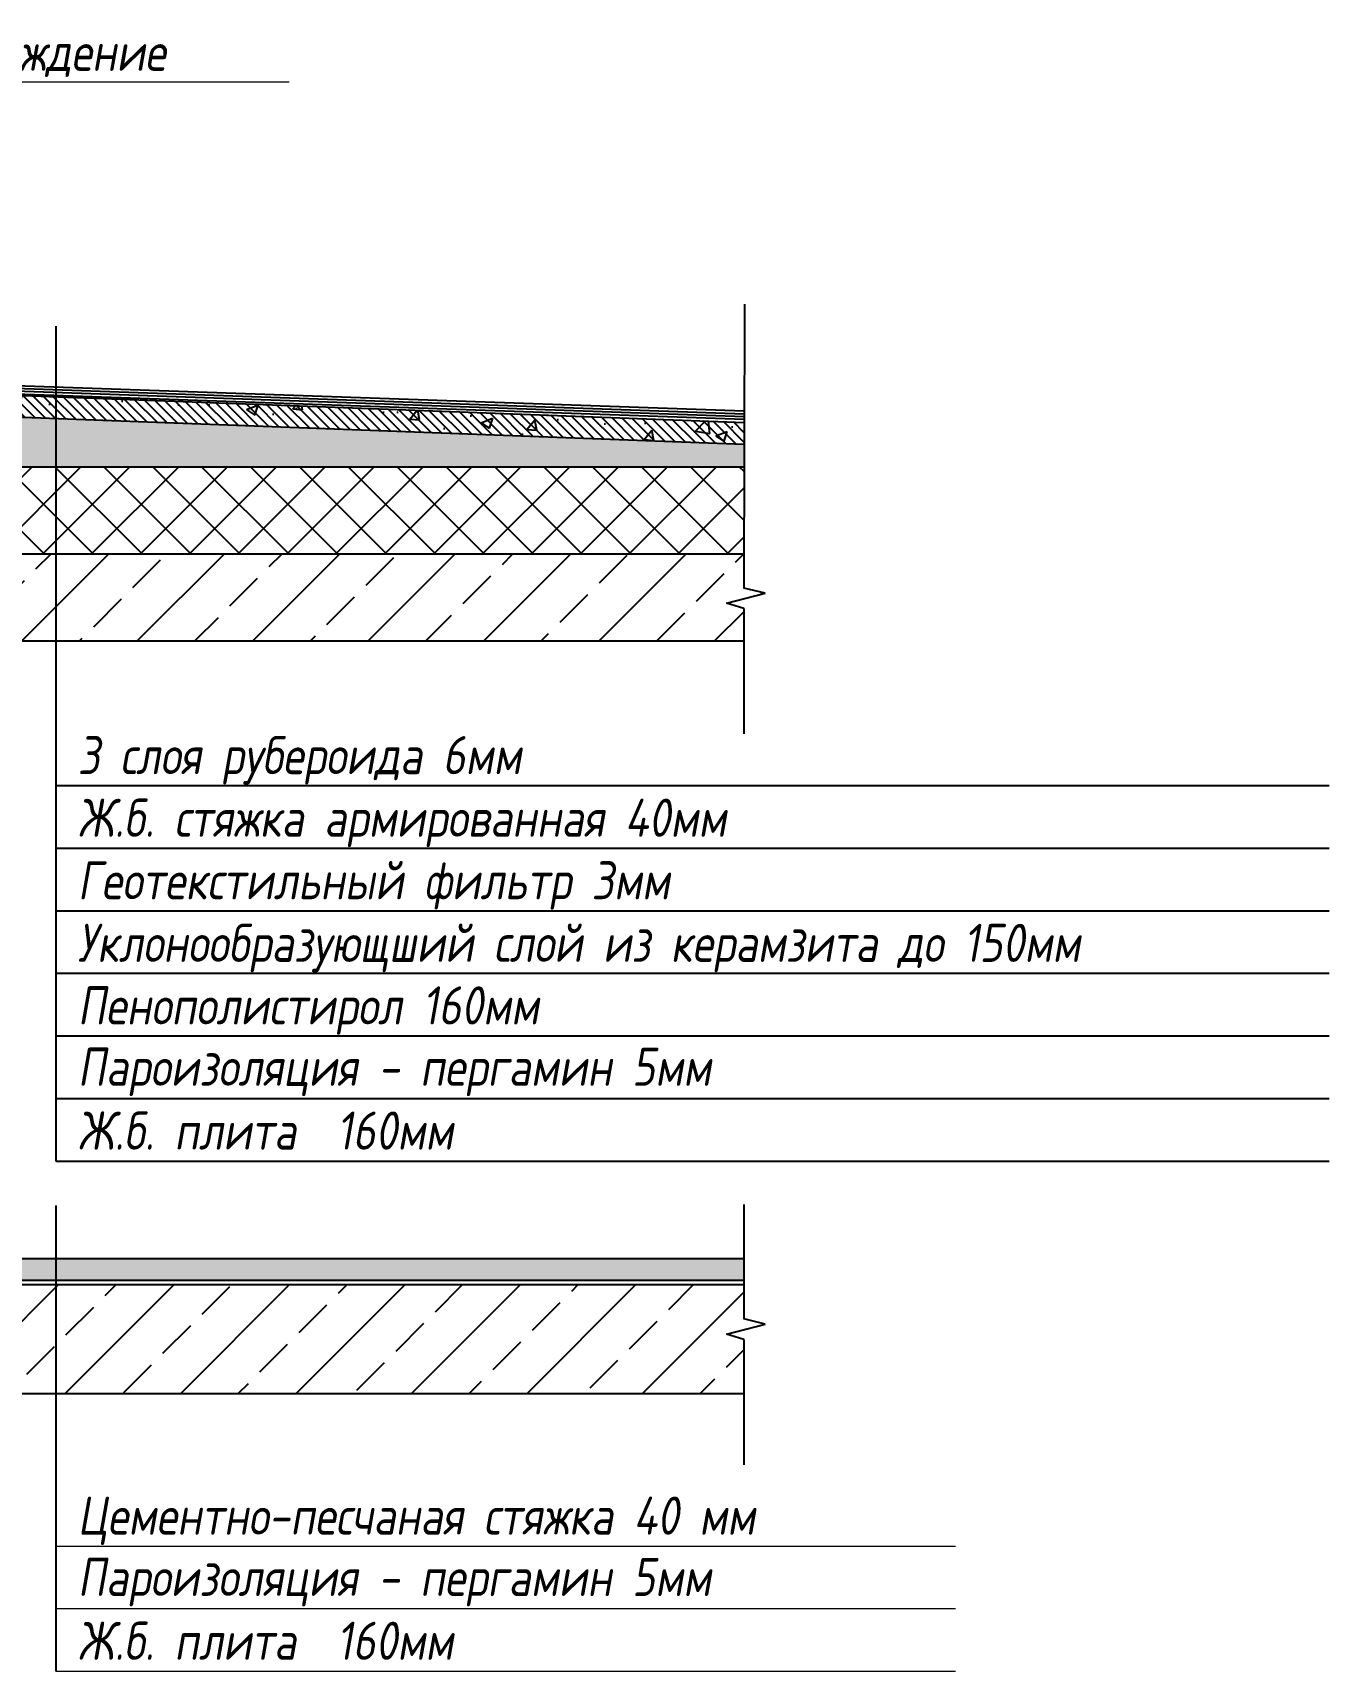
# Model space of a CAD drawing. Header units: millimetres. Extents: x -257254 to 390979, y -202328 to 355504.
# Drawn here: x 136626 to 148535, y 52811 to 67867 of the extents above; entities that cross this region are included whole.
import ezdxf
from ezdxf.enums import TextEntityAlignment as Align

# ---------------------------------------------------------------- set-up
doc = ezdxf.new("R2010")
doc.units = ezdxf.units.MM
for name, color, linetype, lineweight in [('RAZMER', 250, 'Continuous', 13), ('покрытия', 6, 'Continuous', 18), ('разрез по стене', 70, 'Continuous', 25)]:
    doc.layers.add(name, color=color, linetype=linetype, lineweight=lineweight)
for name, color, linetype in [('ВЫНОСКИ_Р_СТ', 130, 'Continuous'), ('ПАРАПЕТ', 50, 'Continuous'), ('ПЛИТЫ_ПОКРЫТИЯ', 144, 'Continuous'), ('РАЗДЕЛИТ_ЛИНИИ', 60, 'Continuous'), ('УТЕПЛИТЕЛЬ', 30, 'Continuous'), ('ШТРИХ_ПП', 20, 'Continuous')]:
    doc.layers.add(name, color=color, linetype=linetype)
doc.styles.add('SIMPLEX', font='simplex.shx', dxfattribs={"width": 0.8, "oblique": 10})

msp = doc.modelspace()

# ---------------------------------------------------------------- hatches: boundary and pattern name
at = {"layer": 'разрез по стене'}
h = msp.add_hatch(dxfattribs=at)
h.set_pattern_fill('GRAVEL', color=9, scale=25, angle=-90)
h.paths.add_polyline_path([(130376.05513, 64562.51913), (130376.05513, 63879.24953), (143157.79992, 63879.24953), (143157.79992, 64087.31099)])
h.paths.add_polyline_path([(130376.05513, 64562.51913), (129926.05513, 64579.24953), (129926.05513, 63879.24953), (130376.05513, 63879.24953)])
h = msp.add_hatch(dxfattribs=at)
h.set_pattern_fill('JIS_STN_2.5', color=9, scale=300)
h.paths.add_polyline_path([(130776.05513, 63079.24953), (130488.9044, 63079.24953), (130376.05513, 62279.24953), (130776.05513, 62279.24953), (143157.79992, 62279.24953), (143157.79992, 62575.65383), (142997.95115, 62625.38005), (143353.83828, 62716.54495), (143157.79992, 62764.61363), (143157.79992, 63079.24953)])
h = msp.add_hatch(dxfattribs=at)
h.set_pattern_fill('AR-SAND', color=9, scale=3, angle=-90)
h.set_pattern_definition([(307.5, (0, 1211.3), (146.82397, 4.80009), [0, -115.824, 0, -129.54, 0, -123.825]), (277.5, (0, 1211.3), (215.04753, -134.85698), [0, -62.484, 0, -104.394, 0, -40.005]), (237.5, (2e-14, 1305.03), (0.43116, -237.29771), [0, -38.1, 0, -137.16, 0, -179.07]), (227.5, (2e-14, 1305.03), (66.8788, -229.06694), [0, -19.05, 0, -89.916, 0, -102.87])])
h.paths.add_polyline_path([(143157.79992, 56603.84484), (130776.05513, 56603.84484), (130776.05513, 56403.84484), (143157.79992, 56403.84484)])
h = msp.add_hatch(dxfattribs=at)
h.set_pattern_fill('JIS_STN_2.5', color=9, scale=300)
h.set_pattern_definition([(45, (0, 1171.3), (-530.33, 530.33), []), (45, (529.5, 1171.3), (-530.33, 530.33), [360, -150])])
h.paths.add_polyline_path([(143157.79992, 55363.84484), (143157.79992, 55859.03088), (142997.95115, 55908.75709), (143353.83828, 55999.92199), (143157.79992, 56047.99068), (143157.79992, 56363.84484), (130517.11671, 56363.84484), (130376.05513, 55363.84484), (130776.05513, 55363.84484)])
at = {"layer": 'УТЕПЛИТЕЛЬ'}
h = msp.add_hatch(dxfattribs=at)
h.set_pattern_fill('ANSI37', color=0, scale=100, style=0)
h.paths.add_polyline_path([(143157.79992, 63879.24953), (130376.05513, 63879.24953), (130376.05513, 63079.24953), (130776.05513, 63079.24953), (143157.79992, 63079.24953)])
h.paths.add_polyline_path([(130376.05513, 63879.24953), (129926.05513, 63879.24953), (129926.05513, 63079.24953), (130376.05513, 63079.24953)])
at = {"layer": 'ШТРИХ_ПП'}
h = msp.add_hatch(dxfattribs=at)
h.set_pattern_fill('ANSI31', color=0, scale=20, angle=90, style=0)
h.paths.add_polyline_path([(129926.05513, 64779.11144), (129926.05513, 64579.24953), (130830.57285, 64545.62077), (143157.79992, 64087.31099), (143165.23892, 64287.17259)])
h = msp.add_hatch(dxfattribs=at)
h.set_pattern_fill('AR-CONC', color=0, scale=150, style=0)
h.set_pattern_definition([(50, (62698.4, 116600.2), (1075.89, -94.128), [112.5, -1237.5]), (355, (62698.4, 116600.2), (-208.127, 1128.288), [90, -990]), (100.4514, (62788.1, 116592.3), (867.764, 1034.159), [95.61, -1051.713]), (46.1842, (62698.4, 116900.2), (1600.862, -248.279), [168.75, -1856.25]), (96.6356, (62831.8, 116879.5), (1401.994, 1461.177), [143.415, -1577.57]), (351.1842, (62698.4, 116900.2), (1401.993, 1461.178), [135, -1485]), (21, (62848.4, 116825.2), (895.3606, -603.928), [112.5, -1237.5]), (326, (62848.4, 116825.2), (364.973, 1087.725), [90, -990]), (71.4514, (62923.1, 116774.9), (1260.334, 483.796), [95.61, -1051.713]), (37.5, (62698.44, 116600.18), (18.2398, 499.3408), [0, -978, 0, -1005, 0, -993.75]), (7.5, (62698.44, 116600.2), (394.6043, 591.6176), [0, -573, 0, -955.5, 0, -378.75]), (327.5, (62363.94, 116600.18), (800.7337, -33.8323), [0, -375, 0, -1170, 0, -1552.5]), (317.5, (62213.94, 116600.2), (874.779, 150.1575), [0, -487.5, 0, -777, 0, -1102.5])])
h.paths.add_polyline_path([(143165.23051, 64287.17291), (129926.05513, 64779.11144), (129926.05513, 64579.24953), (143157.79992, 64087.31099)])

# ---------------------------------------------------------------- linework, layer by layer
at = {"layer": 'RAZMER', "color": 0}
for p, q in [((136837.45831, 53960.82226), (145103.59039, 53960.82226)), ((136837.45831, 53385.82226), (145103.59039, 53385.82226)), ((136837.45831, 52810.82226), (145103.59039, 52810.82226))]:
    msp.add_line(p, q, dxfattribs=at)
at = {"layer": 'ВЫНОСКИ_Р_СТ', "color": 0}
for p, q in [((136837.45831, 65170.17553), (136837.45831, 57499.26172)), ((136837.45831, 60949.26172), (148535.48166, 60949.26172)), ((136837.45831, 60374.26172), (144206.71885, 60374.26172)), ((136837.45831, 60374.26172), (148535.48166, 60374.26172)), ((136837.45831, 59799.26172), (144206.71885, 59799.26172)), ((136837.45831, 59799.26172), (148535.48166, 59799.26172)), ((136837.45831, 59224.26172), (148535.48166, 59224.26172)), ((136837.45831, 58649.26172), (148535.48166, 58649.26172)), ((136837.45831, 58074.26172), (148535.48166, 58074.26172)), ((136837.45831, 57499.26172), (148535.48166, 57499.26172)), ((136837.45831, 57090.42535), (136837.45831, 52810.82226))]:
    msp.add_line(p, q, dxfattribs=at)
at = {"layer": 'ПАРАПЕТ', "color": 0}
for p, q in [((130185.81375, 64795.05571), (143162.29318, 64341.90707)), ((130195.98486, 64819.71577), (143162.36443, 64366.91982)), ((130206.15598, 64844.37582), (143162.43569, 64391.93257))]:
    msp.add_line(p, q, dxfattribs=at)
at = {"layer": 'ПЛИТЫ_ПОКРЫТИЯ', "color": 0}
msp.add_line((129926.05513, 64779.11144), (143162.22193, 64316.89431), dxfattribs=at)
at = {"layer": 'покрытия'}
msp.add_line((132876.9319, 67416.62975), (138980.16512, 67416.62975), dxfattribs=at)
at = {"layer": 'РАЗДЕЛИТ_ЛИНИИ', "color": 0}
for p, q in [((143165.23051, 65373.01415), (143157.79992, 62764.61363)), ((142997.95115, 62625.38005), (143353.83828, 62716.54495)), ((143353.83828, 62716.54495), (143157.79992, 62764.61363)), ((143157.79992, 62575.65383), (142997.95115, 62625.38005)), ((143157.79992, 62575.65383), (143157.79992, 61425.31872)), ((143157.79992, 57101.33948), (143157.79992, 56047.99068)), ((143353.83828, 55999.92199), (143157.79992, 56047.99068)), ((142997.95115, 55908.75709), (143353.83828, 55999.92199)), ((143157.79992, 55859.03088), (142997.95115, 55908.75709)), ((143157.79992, 55859.03088), (143157.79992, 54708.69576))]:
    msp.add_line(p, q, dxfattribs=at)
at = {"layer": 'разрез по стене'}
for p, q in [((129926.05513, 64779.11144), (143165.23051, 64287.17291)), ((129926.05513, 64579.24953), (143157.79992, 64087.31099)), ((129926.05513, 63879.24953), (143157.79992, 63879.24953)), ((130776.05513, 63079.24953), (143157.79992, 63079.24953)), ((130376.05513, 62279.24953), (143157.79992, 62279.24953)), ((130776.05513, 56603.84484), (143157.79992, 56603.84484)), ((130517.11671, 56363.84484), (143157.79992, 56363.84484)), ((130776.05513, 56403.84484), (143157.79992, 56403.84484)), ((130517.11671, 55363.84484), (143157.79992, 55363.84484))]:
    msp.add_line(p, q, dxfattribs=at)

# ---------------------------------------------------------------- texts
at = {"layer": 'RAZMER', "color": 0, "style": 'SIMPLEX', "oblique": 10, "width": 0.8}
for s, p in [('Металлическое ограждение', (132823.60113, 67412.23886)), ('Пароизоляция - пергамин 5мм ', (137037.45831, 58085.70681)), ('Ж.б. плита  160мм', (137037.45831, 57499.26172)), ('Цементно-песчаная стяжка 40 мм', (137037.45831, 53960.82226)), ('Пароизоляция - пергамин 5мм ', (137037.45831, 53397.26735)), ('Ж.б. плита  160мм', (137037.45831, 52810.82226))]:
    msp.add_text(s, height=350, dxfattribs=at).set_placement(p, align=Align.BOTTOM_LEFT)
at = {"layer": 'ВЫНОСКИ_Р_СТ', "color": 0, "style": 'SIMPLEX', "oblique": 10, "width": 0.8}
for s, p in [('3 слоя рубероида 6мм', (137037.45831, 60949.26172)), ('Ж.б. стяжка армированная 40мм', (137037.45831, 60374.26172)), ('Геотекстильный фильтр 3мм', (137037.45831, 59799.26172)), ('Уклонообразующший слой из керамзита до 150мм', (137037.45831, 59224.26172)), ('Пенополистирол 160мм', (137037.45831, 58649.26172))]:
    msp.add_text(s, height=350, dxfattribs=at).set_placement(p, align=Align.BOTTOM_LEFT)

doc.saveas('drawing.dxf')
